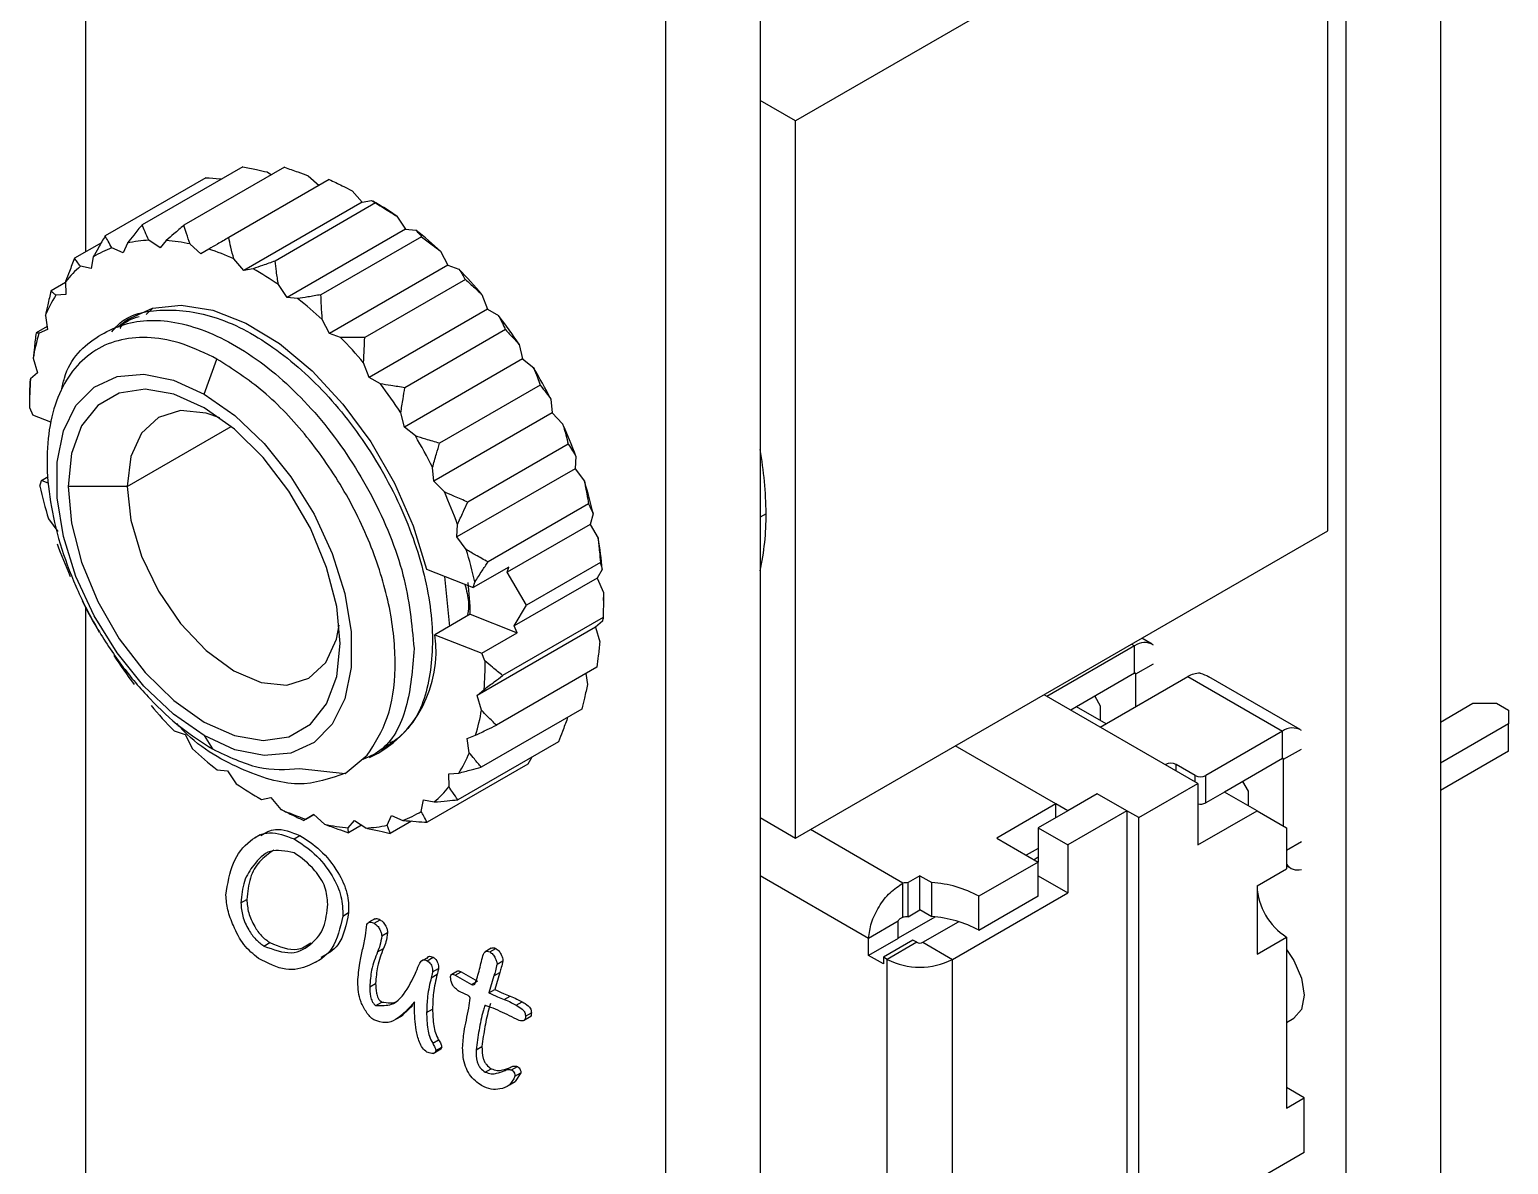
# Model space of a CAD drawing. Extents: x 94 to 117, y 117 to 227.
# Drawn here: x 99.5 to 117.18, y 199.95 to 213.51 of the extents above; entities that cross this region are included whole.
import ezdxf

# ---------------------------------------------------------------- set-up
doc = ezdxf.new("R2010")
doc.units = 0
doc.layers.get('0').update_dxf_attribs({"linetype": 'CONTINUOUS'})

msp = doc.modelspace()

# ---------------------------------------------------------------- linework, layer by layer
at = {"color": 7, "linetype": 'CONTINUOUS'}
for p, q in [((100.17, 210.859), (100.17, 223.69)), ((108.231, 223.079), (108.231, 118.153)), ((107.1, 219.772), (107.1, 120.154)), ((116.363, 217.035), (116.363, 133.748)), ((115.231, 216.382), (115.231, 133.095)), ((115.019, 216.096), (108.655, 212.423)), ((115.019, 207.523), (115.019, 216.096)), ((108.655, 212.423), (108.231, 212.668)), ((108.655, 203.849), (108.655, 212.423)), ((102.046, 211.875), (100.844, 211.181)), ((102.544, 211.868), (101.342, 211.174)), ((102.338, 211.812), (102.388, 211.778)), ((101.604, 211.742), (100.402, 211.048)), ((103.08, 211.721), (101.878, 211.028)), ((102.83, 211.767), (102.958, 211.651)), ((103.473, 211.449), (102.059, 210.632)), ((103.634, 211.441), (102.432, 210.747)), ((103.353, 211.588), (103.473, 211.449)), ((103.473, 211.449), (103.584, 211.471)), ((103.635, 211.442), (103.601, 211.462)), ((103.887, 211.284), (103.992, 211.127)), ((103.992, 211.127), (102.578, 210.31)), ((103.992, 211.127), (104.116, 211.115)), ((100.356, 210.966), (100.035, 210.781)), ((100.616, 210.847), (100.482, 210.905)), ((100.667, 210.961), (100.616, 210.847)), ((101.058, 210.906), (100.924, 210.995)), ((101.132, 210.992), (101.058, 210.906)), ((101.545, 210.833), (101.416, 210.95)), ((104.183, 211.038), (102.981, 210.344)), ((100.26, 210.796), (100.235, 210.658)), ((101.64, 210.889), (101.545, 210.833)), ((102.059, 210.632), (101.939, 210.772)), ((104.411, 210.864), (104.498, 210.696)), ((100.235, 210.658), (100.107, 210.684)), ((102.17, 210.655), (102.059, 210.632)), ((104.498, 210.696), (103.084, 209.879)), ((104.498, 210.696), (104.63, 210.651)), ((99.929, 210.49), (99.755, 210.389)), ((99.929, 210.503), (99.93, 210.348)), ((102.578, 210.31), (102.472, 210.467)), ((104.707, 210.526), (103.505, 209.832)), ((99.93, 210.348), (99.813, 210.339)), ((102.702, 210.299), (102.578, 210.31)), ((104.905, 210.346), (104.971, 210.173)), ((99.687, 210.095), (99.713, 209.927)), ((100.893, 210.108), (100.971, 210.182)), ((103.084, 209.879), (102.996, 210.048)), ((104.971, 210.173), (103.556, 209.356)), ((104.971, 210.173), (105.105, 210.096)), ((99.707, 209.964), (99.575, 209.888)), ((99.713, 209.927), (99.611, 209.885)), ((103.216, 209.834), (103.084, 209.879)), ((105.186, 209.927), (103.984, 209.233)), ((105.35, 209.75), (105.392, 209.578)), ((99.541, 209.586), (99.593, 209.412)), ((101.584, 209.157), (101.738, 209.576)), ((103.556, 209.356), (103.491, 209.53)), ((105.392, 209.578), (103.978, 208.761)), ((105.392, 209.578), (105.524, 209.472)), ((99.593, 209.412), (99.51, 209.338)), ((103.691, 209.279), (103.556, 209.356)), ((105.601, 209.263), (104.399, 208.569)), ((99.498, 209.093), (99.498, 209.054)), ((99.499, 208.996), (99.538, 208.906)), ((105.73, 209.097), (105.745, 208.934)), ((99.754, 208.821), (99.538, 208.906)), ((103.978, 208.761), (103.936, 208.933)), ((105.745, 208.934), (104.331, 208.117)), ((105.745, 208.934), (105.87, 208.803)), ((100.665, 208.054), (101.906, 208.77)), ((104.11, 208.656), (103.978, 208.761)), ((105.937, 208.56), (104.735, 207.866)), ((104.331, 208.117), (104.315, 208.281)), ((106.018, 208.265), (104.604, 207.449)), ((106.029, 208.414), (106.018, 208.265)), ((106.018, 208.265), (106.13, 208.115)), ((99.62, 208.055), (99.639, 208.122)), ((99.639, 208.122), (99.722, 208.17)), ((99.73, 208.087), (99.639, 208.122)), ((104.456, 207.987), (104.331, 208.117)), ((100.665, 208.054), (99.958, 208.054)), ((106.18, 207.844), (104.978, 207.15)), ((106.235, 207.727), (106.199, 207.598)), ((108.302, 207.727), (108.231, 207.687)), ((99.725, 207.667), (99.837, 207.516)), ((104.604, 207.449), (104.614, 207.598)), ((106.199, 207.598), (105.209, 207.027)), ((106.199, 207.598), (106.294, 207.434)), ((104.716, 207.298), (104.604, 207.449)), ((108.655, 203.849), (115.019, 207.523)), ((104.241, 207.063), (104.802, 206.843)), ((105.226, 207.088), (104.802, 206.843)), ((105.209, 207.027), (105.226, 207.088)), ((105.437, 206.633), (105.209, 207.027)), ((106.321, 207.143), (105.437, 206.633)), ((106.342, 207.061), (106.281, 206.958)), ((104.458, 206.978), (104.517, 206.38)), ((104.802, 206.843), (104.821, 206.91)), ((106.281, 206.958), (105.291, 206.386)), ((106.281, 206.958), (106.357, 206.786)), ((106.357, 206.689), (106.357, 206.727)), ((100.17, 150.861), (100.17, 206.599)), ((104.766, 206.524), (104.342, 206.279)), ((104.766, 206.524), (105.327, 206.304)), ((106.355, 206.485), (105.153, 205.791)), ((105.291, 206.386), (105.437, 206.633)), ((106.262, 206.369), (104.848, 205.553)), ((104.903, 206.059), (105.327, 206.304)), ((105.327, 206.304), (105.291, 206.386)), ((106.345, 206.443), (106.262, 206.369)), ((106.262, 206.369), (106.314, 206.196)), ((104.342, 206.279), (104.903, 206.059)), ((112.707, 206.147), (111.66, 205.543)), ((112.671, 206.167), (112.707, 206.147)), ((112.707, 205.82), (112.707, 206.147)), ((112.917, 206.168), (112.794, 206.238)), ((104.942, 205.969), (104.903, 206.059)), ((106.28, 205.894), (105.078, 205.2)), ((106.148, 205.817), (106.169, 205.687)), ((112.707, 205.82), (112.014, 205.42)), ((112.297, 205.175), (113.343, 205.779)), ((112.707, 205.82), (112.721, 205.812)), ((112.721, 205.812), (112.933, 205.934)), ((112.721, 205.42), (112.721, 205.812)), ((113.343, 205.779), (114.475, 205.126)), ((114.685, 205.147), (113.595, 205.776)), ((104.848, 205.553), (104.931, 205.627)), ((104.9, 205.379), (104.848, 205.553)), ((113.463, 204.502), (111.625, 205.563)), ((112.014, 205.42), (111.943, 205.379)), ((112.367, 205.216), (112.014, 205.42)), ((112.23, 205.545), (112.297, 205.429)), ((112.297, 205.429), (112.297, 205.257)), ((116.363, 205.236), (116.752, 205.461)), ((116.752, 205.461), (117.034, 205.461)), ((117.034, 205.461), (117.176, 205.379)), ((106.1, 205.392), (104.898, 204.698)), ((105.926, 205.292), (105.926, 205.278)), ((117.176, 205.379), (117.176, 205.216)), ((101.225, 205.131), (101.357, 205.086)), ((101.357, 205.086), (101.445, 204.917)), ((101.584, 205.074), (101.685, 204.915)), ((104.728, 205.038), (104.83, 205.08)), ((114.475, 205.126), (113.559, 204.597)), ((114.475, 204.8), (114.475, 205.126)), ((117.176, 205.216), (116.363, 204.746)), ((117.176, 204.889), (117.176, 205.216)), ((103.842, 205.002), (103.804, 204.987)), ((105.82, 205.001), (104.618, 204.307)), ((104.754, 204.87), (104.728, 205.038)), ((111.766, 204.257), (110.564, 204.951)), ((114.489, 204.791), (114.701, 204.914)), ((117.176, 204.889), (116.363, 204.42)), ((103.27, 204.622), (103.534, 204.84)), ((105.453, 204.733), (104.251, 204.039)), ((105.5, 204.815), (105.453, 204.733)), ((113.078, 204.728), (113.075, 204.726)), ((113.078, 204.724), (113.078, 204.728)), ((113.431, 204.597), (113.205, 204.728)), ((113.205, 204.651), (113.205, 204.728)), ((114.475, 204.8), (113.782, 204.4)), ((114.475, 204.8), (114.489, 204.791)), ((114.489, 203.991), (114.489, 204.791)), ((101.739, 204.667), (101.863, 204.655)), ((101.863, 204.655), (101.968, 204.498)), ((102.726, 204.681), (103.27, 204.622)), ((104.511, 204.618), (104.628, 204.626)), ((104.512, 204.462), (104.511, 204.618)), ((113.431, 204.52), (113.431, 204.597)), ((113.559, 204.271), (113.559, 204.597)), ((112.261, 204.379), (111.908, 204.175)), ((112.615, 204.175), (112.261, 204.379)), ((112.756, 204.094), (113.463, 204.502)), ((113.463, 204.502), (113.463, 203.767)), ((113.782, 204.4), (113.559, 204.271)), ((114.171, 204.175), (113.782, 204.4)), ((113.998, 204.524), (114.065, 204.409)), ((114.065, 204.409), (114.065, 204.236)), ((102.22, 204.339), (102.254, 204.32)), ((102.254, 204.32), (102.271, 204.31)), ((102.271, 204.31), (102.382, 204.333)), ((102.382, 204.333), (102.502, 204.193)), ((104.181, 204.169), (104.206, 204.307)), ((104.206, 204.307), (104.334, 204.281)), ((111.766, 204.257), (111.059, 203.849)), ((111.766, 204.094), (111.766, 204.257)), ((111.908, 204.175), (111.766, 204.257)), ((102.897, 204.13), (102.775, 204.06)), ((102.801, 204.076), (102.896, 204.132)), ((102.896, 204.132), (103.025, 204.015)), ((103.308, 203.973), (103.383, 204.059)), ((103.467, 204.003), (103.311, 203.914)), ((103.383, 204.059), (103.517, 203.97)), ((103.774, 204.004), (103.825, 204.119)), ((104.062, 204.052), (103.81, 203.906)), ((103.825, 204.119), (103.959, 204.06)), ((108.231, 204.094), (108.655, 203.849)), ((111.908, 204.175), (111.554, 203.971)), ((112.615, 204.175), (111.908, 203.767)), ((112.615, 204.175), (112.615, 199.031)), ((112.756, 204.094), (112.615, 204.175)), ((112.756, 198.949), (112.756, 204.094)), ((113.463, 203.767), (114.171, 204.175)), ((114.171, 204.175), (114.524, 203.971)), ((102.255, 203.889), (102.185, 203.849)), ((102.659, 203.84), (102.729, 203.881)), ((109.938, 203.312), (108.832, 203.951)), ((111.059, 203.849), (111.554, 203.563)), ((111.554, 203.971), (111.908, 203.767)), ((111.554, 203.971), (111.554, 203.563)), ((114.524, 203.971), (114.524, 203.481)), ((111.554, 203.726), (111.413, 203.644)), ((111.908, 203.767), (111.908, 203.195)), ((114.701, 203.803), (114.524, 203.701)), ((111.554, 203.563), (110.847, 203.155)), ((111.554, 203.62), (111.505, 203.591)), ((111.554, 203.155), (111.554, 203.563)), ((114.171, 203.277), (114.524, 203.481)), ((114.524, 203.518), (114.576, 203.489)), ((109.528, 202.651), (108.231, 203.4)), ((109.938, 202.904), (109.938, 203.312)), ((110.14, 203.4), (109.999, 203.318)), ((109.999, 202.91), (109.999, 203.318)), ((110.14, 203.4), (110.282, 203.318)), ((110.14, 202.991), (110.14, 203.4)), ((110.282, 202.91), (110.282, 203.318)), ((111.554, 203.4), (111.908, 203.195)), ((110.529, 202.399), (111.908, 203.195)), ((110.847, 202.746), (110.847, 203.155)), ((111.554, 203.155), (110.847, 202.746)), ((114.171, 203.277), (114.171, 202.46)), ((102.024, 203.075), (102.095, 203.115)), ((103.242, 202.918), (103.312, 202.959)), ((109.999, 202.91), (110.14, 202.991)), ((110.282, 202.91), (110.14, 202.991)), ((103.625, 202.884), (103.554, 202.843)), ((103.617, 202.832), (103.688, 202.873)), ((109.881, 202.855), (109.528, 202.651)), ((110.318, 202.906), (109.881, 202.654)), ((109.881, 202.651), (109.881, 202.855)), ((110.175, 202.604), (110.603, 202.85)), ((102.3, 202.559), (102.371, 202.6)), ((103.707, 202.68), (103.778, 202.721)), ((109.528, 202.447), (109.528, 202.651)), ((109.881, 202.651), (109.528, 202.447)), ((110.058, 202.63), (109.704, 202.426)), ((110.105, 202.604), (109.751, 202.399)), ((110.105, 202.604), (110.058, 202.63)), ((110.175, 202.604), (110.529, 202.399)), ((114.171, 202.46), (114.524, 202.664)), ((114.524, 202.664), (114.524, 200.623)), ((103.658, 202.49), (103.728, 202.531)), ((104.247, 202.415), (104.176, 202.374)), ((104.252, 202.383), (104.323, 202.424)), ((105.015, 202.532), (104.944, 202.491)), ((105, 202.489), (105.07, 202.53)), ((109.704, 202.345), (109.528, 202.447)), ((109.704, 202.426), (109.704, 202.345)), ((109.751, 202.399), (109.704, 202.426)), ((102.916, 202.367), (102.987, 202.408)), ((104.316, 202.249), (104.387, 202.29)), ((104.615, 202.26), (104.544, 202.22)), ((104.586, 202.211), (104.657, 202.252)), ((104.657, 202.252), (104.851, 202.14)), ((105.049, 202.202), (105.119, 202.243)), ((105.119, 202.243), (105.06, 202.04)), ((105.086, 202.342), (105.156, 202.383)), ((109.751, 142.302), (109.751, 202.399)), ((110.529, 142.302), (110.529, 202.399)), ((103.564, 202.071), (103.635, 202.112)), ((104.299, 202.18), (104.369, 202.221)), ((104.586, 202.211), (104.78, 202.099)), ((104.78, 202.099), (104.851, 202.14)), ((105.049, 202.202), (104.989, 201.999)), ((103.637, 201.849), (103.707, 201.89)), ((104.742, 201.966), (104.647, 202.01)), ((104.989, 201.999), (105.06, 202.04)), ((105.173, 201.92), (105.244, 201.96)), ((105.316, 201.852), (105.386, 201.892)), ((103.893, 201.691), (103.964, 201.732)), ((104.08, 201.848), (103.96, 201.737)), ((104.1, 201.822), (104.1, 201.858)), ((104.244, 201.765), (104.315, 201.806)), ((105.401, 201.667), (105.472, 201.708)), ((105.426, 201.719), (105.496, 201.76)), ((114.524, 201.645), (114.612, 201.696)), ((104.317, 201.396), (104.388, 201.437)), ((104.355, 201.309), (104.425, 201.35)), ((104.835, 201.318), (104.906, 201.359)), ((104.324, 201.276), (104.394, 201.317)), ((104.945, 201.052), (105.016, 201.093)), ((105.173, 201.068), (105.244, 201.109)), ((105.26, 201.078), (105.33, 201.119)), ((105.3, 201.002), (105.371, 201.043)), ((105.371, 201.043), (105.303, 200.941)), ((105.233, 200.899), (105.304, 200.94)), ((114.736, 200.746), (114.524, 200.868)), ((114.524, 200.623), (114.736, 200.746)), ((114.736, 200.092), (114.736, 200.746)), ((114.736, 200.092), (112.756, 198.949))]:
    msp.add_line(p, q, dxfattribs=at)
at = {"color": 7, "linetype": 'CONTINUOUS', "flags": 128}
for points in [[(100.551, 209.958), (100.667, 210.047), (100.966, 210.182), (101.311, 210.221), (101.688, 210.161), (102.084, 210.006), (102.485, 209.761), (102.876, 209.434), (103.244, 209.037), (103.576, 208.585), (103.859, 208.093), (104.083, 207.58), (104.241, 207.063)], [(101.584, 205.074), (101.217, 205.331), (100.865, 205.665), (100.545, 206.064), (100.27, 206.508), (100.053, 206.978), (99.903, 207.455), (99.826, 207.917), (99.826, 208.343), (99.903, 208.717), (100.053, 209.02), (100.27, 209.239), (100.545, 209.367), (100.865, 209.395), (101.217, 209.324), (101.584, 209.157)], [(103.21, 206.176), (103.17, 206.618), (103.049, 207.084), (102.856, 207.552), (102.598, 207.998), (102.29, 208.4), (101.946, 208.737), (101.584, 208.993), (101.222, 209.155), (100.878, 209.215), (100.57, 209.169), (100.313, 209.02), (100.119, 208.776), (99.999, 208.448), (99.958, 208.054)], [(101.584, 209.157), (101.952, 208.9), (102.303, 208.565), (102.623, 208.167), (102.898, 207.723), (103.115, 207.252), (103.265, 206.775), (103.342, 206.314), (103.342, 205.887), (103.265, 205.514), (103.115, 205.211), (102.898, 204.991), (102.623, 204.864), (102.303, 204.835), (101.952, 204.906), (101.584, 205.074)], [(101.772, 208.872), (101.608, 208.929), (101.301, 208.96), (101.038, 208.878), (100.835, 208.69), (100.708, 208.409), (100.665, 208.054)], [(99.958, 208.054), (99.999, 207.613), (100.119, 207.146), (100.313, 206.678), (100.57, 206.232), (100.878, 205.83), (101.222, 205.493), (101.584, 205.237), (101.946, 205.075), (102.29, 205.016), (102.598, 205.061), (102.856, 205.21), (103.049, 205.454), (103.17, 205.782), (103.21, 206.176)], [(100.665, 208.054), (100.708, 207.649), (100.835, 207.221), (101.038, 206.8), (101.301, 206.414), (101.608, 206.09), (101.938, 205.85), (102.267, 205.709), (102.574, 205.679), (102.838, 205.76), (103.04, 205.948), (103.167, 206.229), (103.199, 206.393)], [(106.357, 206.786), (106.357, 206.742), (106.357, 206.727)], [(114.524, 202.517), (114.612, 202.388), (114.704, 202.176), (114.736, 201.97), (114.704, 201.801), (114.612, 201.696), (114.612, 201.696)]]:
    msp.add_lwpolyline(points, dxfattribs=at)
at = {"color": 7, "linetype": 'CONTINUOUS'}
for centre, radius, start, end in [((101.686, 208.074), 3.892, 55.5607, 59.9404), ((101.076, 207.248), 4.919, 47.3206, 51.8238), ((100.941, 209.699), 1.291, 110.8296, 121.8198), ((100.993, 209.5), 1.497, 92.6396, 102.5981), ((100.98, 208.991), 2.008, 77.4625, 85.649), ((100.766, 208.218), 2.811, 65.3322, 71.8722), ((101.002, 209.629), 1.384, 130.3006, 140.7945), ((100.304, 207.308), 3.831, 55.534, 60.8534), ((100.413, 206.563), 5.873, 40.1016, 44.1026), ((101.326, 209.405), 1.779, 148.3146, 157.1894), ((99.662, 206.432), 4.919, 47.3206, 51.8238), ((99.928, 206.171), 6.497, 33.4271, 37.1674), ((101.983, 209.173), 2.477, 163.2863, 170.4029), ((98.999, 205.747), 5.873, 40.1016, 44.1026), ((102.927, 209.055), 3.429, 175.2589, 180.987), ((99.796, 206.083), 6.655, 26.931, 30.6119), ((98.514, 205.354), 6.497, 33.4271, 37.1674), ((100.109, 206.227), 6.311, 20.275, 24.0886), ((98.382, 205.267), 6.655, 26.931, 30.6119), ((103.803, 207.699), 4.499, 0.3617, 10.1786), ((100.838, 206.471), 5.542, 13.096, 17.2549), ((105.017, 209.311), 5.542, 193.096, 197.2549), ((98.695, 205.411), 6.311, 20.275, 24.0886), ((105.224, 207.699), 3.078, 347.683, 0.5287), ((105.746, 209.554), 6.311, 200.275, 204.0886), ((101.847, 206.672), 4.513, 4.9506, 9.7199), ((99.424, 205.655), 5.542, 13.096, 17.2549), ((101.578, 206.493), 3.188, 0.5505, 7.4488), ((106.059, 209.698), 6.655, 206.931, 210.6119), ((102.952, 206.076), 1.405, 295.7652, 8.3251), ((112.827, 205.987), 0.2, 58.0656, 126.8949), ((105.927, 209.611), 6.497, 213.4271, 217.1674), ((101.514, 205.91), 3.429, 355.2589, 0.987), ((112.712, 205.813), 0.00873, 350.786, 129.2033), ((113.481, 205.561), 0.258, 87.9073, 122.3147), ((105.442, 209.218), 5.873, 220.1016, 224.1026), ((102.458, 205.792), 2.477, 343.2863, 350.4029), ((114.595, 204.966), 0.2, 58.0656, 126.8949), ((104.779, 208.533), 4.919, 227.3206, 231.8238), ((103.115, 205.56), 1.779, 328.3146, 337.1894), ((113.141, 204.605), 0.138, 62.6097, 117.3903), ((114.48, 204.793), 0.00873, 350.786, 129.2033), ((113.495, 204.72), 0.138, 242.6097, 297.3903), ((104.137, 207.657), 3.831, 235.534, 240.8534), ((103.439, 205.337), 1.384, 310.3006, 320.7945), ((103.675, 206.748), 2.811, 245.3322, 251.8722), ((113.495, 204.394), 0.139, 257.032, 297.2993), ((103.461, 205.975), 2.008, 257.4625, 265.649), ((103.448, 205.465), 1.497, 272.6396, 282.5981), ((103.5, 205.266), 1.291, 290.8296, 301.8198), ((114.656, 203.625), 0.157, 213.2359, 286.7787), ((110.137, 201.642), 1.681, 94.711, 96.7738), ((110.193, 201.949), 1.372, 61.5056, 86.2935), ((114.938, 203.312), 0.768, 182.6055, 237.3945), ((110.137, 201.234), 1.681, 94.711, 96.7738), ((110.193, 201.541), 1.372, 61.5056, 86.2935), ((110.14, 202.672), 0.0769, 242.6097, 297.3903), ((110.14, 203.15), 0.845, 242.6097, 297.3903)]:
    msp.add_arc(centre, radius, start, end, dxfattribs=at)
for points, knots in [([(102.046, 211.875), (102.101, 211.864), (102.199, 211.843), (102.296, 211.821), (102.338, 211.812)], [0, 0, 0, 0, 0.565505, 1, 1, 1, 1]), ([(102.544, 211.868), (102.598, 211.849), (102.694, 211.816), (102.789, 211.782), (102.83, 211.767)], [0, 0, 0, 0, 0.5655049, 1, 1, 1, 1]), ([(101.604, 211.742), (101.659, 211.739), (101.723, 211.735), (101.786, 211.73), (101.794, 211.73)], [0, 0, 0, 0, 0.8733934, 1, 1, 1, 1]), ([(103.08, 211.721), (103.132, 211.697), (103.223, 211.653), (103.314, 211.608), (103.353, 211.588)], [0, 0, 0, 0, 0.565505, 1, 1, 1, 1]), ([(103.584, 211.471), (103.594, 211.466), (103.612, 211.456), (103.627, 211.446), (103.634, 211.441)], [0, 0, 0, 0, 0.554474, 1, 1, 1, 1]), ([(103.634, 211.441), (103.682, 211.412), (103.766, 211.36), (103.85, 211.307), (103.887, 211.284)], [0, 0, 0, 0, 0.565505, 1, 1, 1, 1]), ([(100.844, 211.181), (100.81, 211.14), (100.75, 211.066), (100.692, 210.993), (100.667, 210.961)], [0, 0, 0, 0, 0.565505, 1, 1, 1, 1]), ([(100.924, 210.995), (100.908, 211.03), (100.88, 211.091), (100.855, 211.153), (100.844, 211.181)], [0, 0, 0, 0, 0.554474, 1, 1, 1, 1]), ([(101.342, 211.174), (101.302, 211.14), (101.232, 211.079), (101.163, 211.019), (101.132, 210.992)], [0, 0, 0, 0, 0.565505, 1, 1, 1, 1]), ([(101.416, 210.95), (101.402, 210.992), (101.376, 211.066), (101.352, 211.141), (101.342, 211.174)], [0, 0, 0, 0, 0.554474, 1, 1, 1, 1]), ([(104.116, 211.115), (104.129, 211.101), (104.153, 211.075), (104.174, 211.049), (104.183, 211.038)], [0, 0, 0, 0, 0.554474, 1, 1, 1, 1]), ([(100.402, 211.048), (100.375, 211.001), (100.327, 210.917), (100.281, 210.832), (100.26, 210.796)], [0, 0, 0, 0, 0.565505, 1, 1, 1, 1]), ([(100.482, 210.905), (100.467, 210.932), (100.439, 210.979), (100.413, 211.027), (100.402, 211.048)], [0, 0, 0, 0, 0.554474, 1, 1, 1, 1]), ([(101.878, 211.028), (101.833, 211.001), (101.753, 210.955), (101.674, 210.909), (101.64, 210.889)], [0, 0, 0, 0, 0.565505, 1, 1, 1, 1]), ([(101.939, 210.772), (101.927, 210.819), (101.906, 210.904), (101.887, 210.99), (101.878, 211.028)], [0, 0, 0, 0, 0.554474, 1, 1, 1, 1]), ([(104.183, 211.038), (104.226, 211.005), (104.303, 210.949), (104.378, 210.89), (104.411, 210.864)], [0, 0, 0, 0, 0.565505, 1, 1, 1, 1]), ([(100.035, 210.781), (100.014, 210.729), (99.979, 210.636), (99.944, 210.543), (99.929, 210.503)], [0, 0, 0, 0, 0.565505, 1, 1, 1, 1]), ([(100.107, 210.684), (100.093, 210.702), (100.068, 210.734), (100.045, 210.766), (100.035, 210.781)], [0, 0, 0, 0, 0.554474, 1, 1, 1, 1]), ([(102.432, 210.747), (102.382, 210.729), (102.295, 210.698), (102.208, 210.668), (102.17, 210.655)], [0, 0, 0, 0, 0.565505, 1, 1, 1, 1]), ([(102.472, 210.467), (102.464, 210.519), (102.45, 210.612), (102.437, 210.706), (102.432, 210.747)], [0, 0, 0, 0, 0.554474, 1, 1, 1, 1]), ([(104.63, 210.651), (104.645, 210.628), (104.672, 210.587), (104.696, 210.545), (104.707, 210.526)], [0, 0, 0, 0, 0.554474, 1, 1, 1, 1]), ([(99.755, 210.389), (99.742, 210.334), (99.718, 210.236), (99.696, 210.137), (99.687, 210.095)], [0, 0, 0, 0, 0.565505, 1, 1, 1, 1]), ([(99.813, 210.339), (99.801, 210.348), (99.781, 210.364), (99.763, 210.382), (99.755, 210.389)], [0, 0, 0, 0, 0.554474, 1, 1, 1, 1]), ([(104.707, 210.526), (104.745, 210.493), (104.811, 210.434), (104.876, 210.373), (104.905, 210.346)], [0, 0, 0, 0, 0.565505, 1, 1, 1, 1]), ([(102.981, 210.344), (102.928, 210.335), (102.835, 210.319), (102.742, 210.305), (102.702, 210.299)], [0, 0, 0, 0, 0.565505, 1, 1, 1, 1]), ([(102.996, 210.048), (102.993, 210.103), (102.987, 210.201), (102.983, 210.3), (102.981, 210.344)], [0, 0, 0, 0, 0.554474, 1, 1, 1, 1]), ([(99.881, 209.203), (99.891, 209.252), (99.953, 209.557), (100.3, 209.884), (100.877, 210.092), (101.595, 209.96), (102.347, 209.52), (103.049, 208.819), (103.618, 207.948), (104.011, 206.992), (104.067, 206.404), (104.094, 206.115)], [0, 0, 0, 0, 0.024061, 0.148393, 0.268332, 0.389554, 0.513919, 0.634155, 0.755054, 0.879436, 1, 1, 1, 1]), ([(100.482, 209.9), (100.505, 209.928), (100.651, 210.11), (101.087, 210.193), (101.739, 210.112), (102.453, 209.726), (103.125, 209.108), (103.698, 208.319), (104.115, 207.437), (104.328, 206.557), (104.315, 205.779), (104.113, 205.181), (103.831, 204.988), (103.703, 204.9)], [0, 0, 0, 0, 0.018047, 0.116344, 0.215297, 0.317221, 0.416777, 0.514562, 0.616261, 0.716842, 0.814063, 0.915237, 1, 1, 1, 1]), ([(100.58, 209.939), (100.582, 209.943), (100.63, 210.031), (100.721, 210.058), (100.808, 210.085)], [0, 0, 0, 0, 0.049361, 1, 1, 1, 1]), ([(105.105, 210.096), (105.121, 210.065), (105.149, 210.009), (105.175, 209.952), (105.186, 209.927)], [0, 0, 0, 0, 0.554474, 1, 1, 1, 1]), ([(99.575, 209.888), (99.568, 209.831), (99.556, 209.73), (99.546, 209.63), (99.541, 209.586)], [0, 0, 0, 0, 0.565505, 1, 1, 1, 1]), ([(99.611, 209.885), (99.604, 209.885), (99.591, 209.886), (99.58, 209.887), (99.575, 209.888)], [0, 0, 0, 0, 0.554474, 1, 1, 1, 1]), ([(101.738, 209.576), (101.603, 209.641), (101.333, 209.772), (100.945, 209.845), (100.59, 209.822), (100.281, 209.698), (100.029, 209.478), (99.843, 209.172), (99.73, 208.793), (99.694, 208.354), (99.736, 207.873), (99.852, 207.369), (100.04, 206.86), (100.289, 206.368), (100.591, 205.909), (100.934, 205.503), (101.303, 205.158), (101.558, 204.996), (101.685, 204.915)], [0, 0, 0, 0, 0.063934, 0.127678, 0.19123, 0.25459, 0.31776, 0.380738, 0.443525, 0.50612, 0.568525, 0.630738, 0.69276, 0.75459, 0.81623, 0.877678, 0.938934, 1, 1, 1, 1]), ([(105.186, 209.927), (105.217, 209.894), (105.273, 209.836), (105.327, 209.776), (105.35, 209.75)], [0, 0, 0, 0, 0.565505, 1, 1, 1, 1]), ([(103.505, 209.832), (103.45, 209.832), (103.354, 209.832), (103.257, 209.834), (103.216, 209.834)], [0, 0, 0, 0, 0.565505, 1, 1, 1, 1]), ([(103.491, 209.53), (103.493, 209.586), (103.497, 209.687), (103.503, 209.788), (103.505, 209.832)], [0, 0, 0, 0, 0.554474, 1, 1, 1, 1]), ([(103.534, 204.84), (103.624, 204.981), (103.804, 205.26), (103.891, 205.865), (103.833, 206.551), (103.622, 207.283), (103.279, 208.004), (102.827, 208.658), (102.301, 209.215), (101.925, 209.456), (101.738, 209.576)], [0, 0, 0, 0, 0.126771, 0.253037, 0.378796, 0.504049, 0.628796, 0.753037, 0.876771, 1, 1, 1, 1]), ([(99.51, 209.338), (99.507, 209.33), (99.503, 209.316), (99.501, 209.303), (99.5, 209.297)], [0, 0, 0, 0, 0.554474, 1, 1, 1, 1]), ([(105.524, 209.472), (105.539, 209.433), (105.566, 209.364), (105.591, 209.294), (105.601, 209.263)], [0, 0, 0, 0, 0.554474, 1, 1, 1, 1]), ([(99.5, 209.297), (99.499, 209.24), (99.498, 209.172), (99.498, 209.104), (99.498, 209.093)], [0, 0, 0, 0, 0.833767, 1, 1, 1, 1]), ([(103.984, 209.233), (103.929, 209.242), (103.831, 209.256), (103.733, 209.272), (103.691, 209.279)], [0, 0, 0, 0, 0.565505, 1, 1, 1, 1]), ([(103.936, 208.933), (103.944, 208.989), (103.96, 209.089), (103.977, 209.189), (103.984, 209.233)], [0, 0, 0, 0, 0.554474, 1, 1, 1, 1]), ([(105.601, 209.263), (105.626, 209.233), (105.669, 209.178), (105.711, 209.122), (105.73, 209.097)], [0, 0, 0, 0, 0.565505, 1, 1, 1, 1]), ([(105.87, 208.803), (105.883, 208.758), (105.907, 208.677), (105.928, 208.596), (105.937, 208.56)], [0, 0, 0, 0, 0.554474, 1, 1, 1, 1]), ([(104.399, 208.569), (104.345, 208.585), (104.248, 208.613), (104.151, 208.643), (104.11, 208.656)], [0, 0, 0, 0, 0.565505, 1, 1, 1, 1]), ([(104.315, 208.281), (104.33, 208.334), (104.358, 208.43), (104.387, 208.527), (104.399, 208.569)], [0, 0, 0, 0, 0.554474, 1, 1, 1, 1]), ([(105.937, 208.56), (105.955, 208.533), (105.986, 208.485), (106.016, 208.436), (106.029, 208.414)], [0, 0, 0, 0, 0.565505, 1, 1, 1, 1]), ([(106.13, 208.115), (106.14, 208.065), (106.158, 207.974), (106.173, 207.884), (106.18, 207.844)], [0, 0, 0, 0, 0.554474, 1, 1, 1, 1]), ([(104.735, 207.866), (104.682, 207.888), (104.589, 207.928), (104.496, 207.969), (104.456, 207.987)], [0, 0, 0, 0, 0.565505, 1, 1, 1, 1]), ([(104.614, 207.598), (104.636, 207.647), (104.676, 207.737), (104.717, 207.826), (104.735, 207.866)], [0, 0, 0, 0, 0.554474, 1, 1, 1, 1]), ([(106.18, 207.844), (106.191, 207.822), (106.21, 207.784), (106.228, 207.744), (106.235, 207.727)], [0, 0, 0, 0, 0.565505, 1, 1, 1, 1]), ([(106.294, 207.434), (106.3, 207.38), (106.31, 207.283), (106.318, 207.186), (106.321, 207.143)], [0, 0, 0, 0, 0.554474, 1, 1, 1, 1]), ([(104.978, 207.15), (104.928, 207.178), (104.841, 207.226), (104.754, 207.276), (104.716, 207.298)], [0, 0, 0, 0, 0.565505, 1, 1, 1, 1]), ([(104.821, 206.91), (104.85, 206.955), (104.901, 207.035), (104.954, 207.115), (104.978, 207.15)], [0, 0, 0, 0, 0.554474, 1, 1, 1, 1]), ([(106.321, 207.143), (106.326, 207.128), (106.334, 207.102), (106.34, 207.073), (106.342, 207.061)], [0, 0, 0, 0, 0.565505, 1, 1, 1, 1]), ([(104.702, 206.882), (104.721, 206.81), (104.755, 206.678), (104.741, 206.57), (104.734, 206.521)], [0, 0, 0, 0, 0.544982, 1, 1, 1, 1]), ([(106.357, 206.786), (106.357, 206.73), (106.357, 206.63), (106.356, 206.529), (106.355, 206.485)], [0, 0, 0, 0, 0.554474, 1, 1, 1, 1]), ([(106.355, 206.485), (106.354, 206.477), (106.352, 206.464), (106.347, 206.45), (106.345, 206.443)], [0, 0, 0, 0, 0.565505, 1, 1, 1, 1]), ([(106.314, 206.196), (106.308, 206.14), (106.298, 206.039), (106.286, 205.938), (106.28, 205.894)], [0, 0, 0, 0, 0.554474, 1, 1, 1, 1]), ([(104.094, 206.115), (104.075, 205.871), (104.036, 205.375), (103.788, 204.919), (103.538, 204.813), (103.46, 204.779)], [0, 0, 0, 0, 0.399675, 0.812632, 1, 1, 1, 1]), ([(105.153, 205.791), (105.113, 205.824), (105.042, 205.882), (104.973, 205.943), (104.942, 205.969)], [0, 0, 0, 0, 0.565505, 1, 1, 1, 1]), ([(104.931, 205.627), (104.972, 205.657), (105.045, 205.711), (105.12, 205.766), (105.153, 205.791)], [0, 0, 0, 0, 0.554474, 1, 1, 1, 1]), ([(113.491, 205.819), (113.527, 205.809), (113.564, 205.799), (113.594, 205.776), (113.594, 205.776)], [0, 0, 0, 0, 0.990501, 1, 1, 1, 1]), ([(106.169, 205.687), (106.156, 205.632), (106.134, 205.534), (106.11, 205.436), (106.1, 205.392)], [0, 0, 0, 0, 0.554474, 1, 1, 1, 1]), ([(105.078, 205.2), (105.044, 205.233), (104.984, 205.292), (104.925, 205.353), (104.9, 205.379)], [0, 0, 0, 0, 0.565505, 1, 1, 1, 1]), ([(105.926, 205.278), (105.907, 205.227), (105.872, 205.134), (105.836, 205.042), (105.82, 205.001)], [0, 0, 0, 0, 0.554474, 1, 1, 1, 1]), ([(103.275, 204.627), (103.093, 204.561), (102.725, 204.427), (102.022, 204.651), (101.502, 204.943), (101.269, 205.206), (101.257, 205.22)], [0, 0, 0, 0, 0.320248, 0.648171, 0.981763, 1, 1, 1, 1]), ([(104.83, 205.08), (104.876, 205.102), (104.958, 205.142), (105.041, 205.182), (105.078, 205.2)], [0, 0, 0, 0, 0.554474, 1, 1, 1, 1]), ([(101.685, 204.915), (101.871, 204.826), (102.241, 204.647), (102.565, 204.67), (102.726, 204.681)], [0, 0, 0, 0, 0.501149, 1, 1, 1, 1]), ([(104.898, 204.698), (104.87, 204.73), (104.822, 204.787), (104.775, 204.845), (104.754, 204.87)], [0, 0, 0, 0, 0.565505, 1, 1, 1, 1]), ([(104.628, 204.626), (104.678, 204.639), (104.767, 204.663), (104.858, 204.687), (104.898, 204.698)], [0, 0, 0, 0, 0.554474, 1, 1, 1, 1]), ([(104.618, 204.307), (104.598, 204.335), (104.561, 204.386), (104.527, 204.439), (104.512, 204.462)], [0, 0, 0, 0, 0.565505, 1, 1, 1, 1]), ([(102.502, 204.193), (102.552, 204.168), (102.643, 204.123), (102.734, 204.079), (102.775, 204.06)], [0, 0, 0, 0, 0.554474, 1, 1, 1, 1]), ([(104.334, 204.281), (104.387, 204.286), (104.481, 204.294), (104.576, 204.303), (104.618, 204.307)], [0, 0, 0, 0, 0.554474, 1, 1, 1, 1]), ([(102.775, 204.06), (102.779, 204.063), (102.787, 204.067), (102.796, 204.074), (102.801, 204.076)], [0, 0, 0, 0, 0.565505, 1, 1, 1, 1]), ([(103.025, 204.015), (103.078, 203.996), (103.173, 203.961), (103.269, 203.928), (103.311, 203.914)], [0, 0, 0, 0, 0.554474, 1, 1, 1, 1]), ([(103.81, 203.906), (103.802, 203.924), (103.79, 203.956), (103.779, 203.99), (103.774, 204.004)], [0, 0, 0, 0, 0.565505, 1, 1, 1, 1]), ([(103.959, 204.06), (104.013, 204.056), (104.11, 204.048), (104.207, 204.042), (104.251, 204.039)], [0, 0, 0, 0, 0.554474, 1, 1, 1, 1]), ([(104.251, 204.039), (104.237, 204.063), (104.213, 204.106), (104.19, 204.15), (104.181, 204.169)], [0, 0, 0, 0, 0.565505, 1, 1, 1, 1]), ([(101.845, 203.168), (101.867, 203.304), (101.911, 203.576), (102.108, 203.817), (102.354, 203.951), (102.557, 203.877), (102.659, 203.84)], [0, 0, 0, 0, 0.279947, 0.560668, 0.781172, 1, 1, 1, 1]), ([(102.261, 203.879), (102.317, 203.913), (102.444, 203.991), (102.627, 203.921), (102.729, 203.881)], [0, 0, 0, 0, 0.43698, 1, 1, 1, 1]), ([(102.659, 203.84), (102.741, 203.787), (102.906, 203.681), (103.11, 203.427), (103.24, 203.147), (103.241, 202.995), (103.242, 202.918)], [0, 0, 0, 0, 0.280768, 0.560682, 0.779236, 1, 1, 1, 1]), ([(102.729, 203.881), (102.812, 203.828), (102.977, 203.722), (103.18, 203.468), (103.311, 203.187), (103.312, 203.035), (103.312, 202.959)], [0, 0, 0, 0, 0.280768, 0.560682, 0.779236, 1, 1, 1, 1]), ([(103.311, 203.914), (103.31, 203.924), (103.308, 203.943), (103.308, 203.964), (103.308, 203.973)], [0, 0, 0, 0, 0.565505, 1, 1, 1, 1]), ([(103.517, 203.97), (103.571, 203.958), (103.668, 203.936), (103.766, 203.916), (103.81, 203.906)], [0, 0, 0, 0, 0.554474, 1, 1, 1, 1]), ([(102.66, 203.674), (102.559, 203.694), (102.355, 203.735), (102.185, 203.543), (102.051, 203.347), (102.033, 203.165), (102.024, 203.075)], [0, 0, 0, 0, 0.276174, 0.557753, 0.779134, 1, 1, 1, 1]), ([(102.416, 203.705), (102.357, 203.663), (102.243, 203.582), (102.123, 203.385), (102.105, 203.205), (102.095, 203.115)], [0, 0, 0, 0, 0.3488516, 0.6748049, 1, 1, 1, 1]), ([(103.063, 203.059), (103.058, 203.127), (103.049, 203.262), (102.886, 203.512), (102.746, 203.613), (102.66, 203.674)], [0, 0, 0, 0, 0.280298, 0.55985, 1, 1, 1, 1]), ([(102.234, 202.411), (102.173, 202.461), (102.05, 202.561), (101.938, 202.786), (101.86, 202.992), (101.85, 203.109), (101.845, 203.168)], [0, 0, 0, 0, 0.277756, 0.55836, 0.779346, 1, 1, 1, 1]), ([(102.024, 203.075), (102.028, 203.022), (102.036, 202.918), (102.108, 202.761), (102.199, 202.631), (102.266, 202.583), (102.3, 202.559)], [0, 0, 0, 0, 0.280197, 0.560002, 0.780176, 1, 1, 1, 1]), ([(102.095, 203.115), (102.099, 203.063), (102.107, 202.959), (102.179, 202.802), (102.269, 202.672), (102.337, 202.624), (102.371, 202.6)], [0, 0, 0, 0, 0.280197, 0.560002, 0.780176, 1, 1, 1, 1]), ([(102.3, 202.559), (102.413, 202.517), (102.641, 202.433), (102.869, 202.574), (103.032, 202.765), (103.053, 202.961), (103.063, 203.059)], [0, 0, 0, 0, 0.27846, 0.558999, 0.779743, 1, 1, 1, 1]), ([(103.312, 202.959), (103.283, 202.814), (103.232, 202.561), (103.055, 202.463), (102.978, 202.421)], [0, 0, 0, 0, 0.571704, 1, 1, 1, 1]), ([(103.242, 202.918), (103.21, 202.777), (103.147, 202.493), (102.867, 202.325), (102.571, 202.24), (102.346, 202.354), (102.234, 202.411)], [0, 0, 0, 0, 0.278793, 0.559483, 0.779781, 1, 1, 1, 1]), ([(103.479, 202.519), (103.492, 202.572), (103.515, 202.667), (103.524, 202.772), (103.528, 202.818)], [0, 0, 0, 0, 0.560223, 1, 1, 1, 1]), ([(103.528, 202.818), (103.533, 202.825), (103.544, 202.84), (103.574, 202.851), (103.601, 202.839), (103.617, 202.832)], [0, 0, 0, 0, 0.281097, 0.5614693, 1, 1, 1, 1]), ([(103.617, 202.832), (103.63, 202.823), (103.656, 202.805), (103.685, 202.761), (103.703, 202.718), (103.706, 202.693), (103.707, 202.68)], [0, 0, 0, 0, 0.2799332, 0.5596317, 0.7801081, 1, 1, 1, 1]), ([(103.626, 202.882), (103.63, 202.884), (103.647, 202.892), (103.671, 202.881), (103.688, 202.873)], [0, 0, 0, 0, 0.278615, 1, 1, 1, 1]), ([(103.688, 202.873), (103.701, 202.864), (103.727, 202.846), (103.755, 202.802), (103.774, 202.759), (103.777, 202.734), (103.778, 202.721)], [0, 0, 0, 0, 0.2799332, 0.5596317, 0.7801081, 1, 1, 1, 1]), ([(109.881, 202.855), (109.884, 202.86), (109.889, 202.871), (109.905, 202.886), (109.921, 202.898), (109.933, 202.902), (109.938, 202.904)], [0, 0, 0, 0, 0.279672, 0.55934, 0.779668, 1, 1, 1, 1]), ([(102.371, 202.6), (102.486, 202.553), (102.678, 202.477), (102.808, 202.563), (102.859, 202.598)], [0, 0, 0, 0, 0.603429, 1, 1, 1, 1]), ([(103.707, 202.68), (103.702, 202.641), (103.693, 202.571), (103.668, 202.515), (103.658, 202.49)], [0, 0, 0, 0, 0.559223, 1, 1, 1, 1]), ([(103.778, 202.721), (103.773, 202.682), (103.764, 202.612), (103.739, 202.556), (103.728, 202.531)], [0, 0, 0, 0, 0.559223, 1, 1, 1, 1]), ([(103.421, 202.131), (103.427, 202.207), (103.438, 202.343), (103.467, 202.465), (103.479, 202.519)], [0, 0, 0, 0, 0.559694, 1, 1, 1, 1]), ([(103.658, 202.49), (103.63, 202.42), (103.581, 202.296), (103.569, 202.14), (103.564, 202.071)], [0, 0, 0, 0, 0.560244, 1, 1, 1, 1]), ([(103.728, 202.531), (103.701, 202.461), (103.651, 202.336), (103.64, 202.181), (103.635, 202.112)], [0, 0, 0, 0, 0.560244, 1, 1, 1, 1]), ([(104.249, 202.412), (104.255, 202.42), (104.265, 202.436), (104.293, 202.438), (104.313, 202.429), (104.323, 202.424)], [0, 0, 0, 0, 0.3567493, 0.6786594, 1, 1, 1, 1]), ([(104.323, 202.424), (104.33, 202.419), (104.345, 202.409), (104.366, 202.384), (104.384, 202.341), (104.386, 202.311), (104.387, 202.29)], [0, 0, 0, 0, 0.187155, 0.373871, 0.560777, 1, 1, 1, 1]), ([(104.78, 202.099), (104.788, 202.096), (104.804, 202.09), (104.825, 202.108), (104.842, 202.16), (104.874, 202.265), (104.896, 202.36), (104.911, 202.423)], [0, 0, 0, 0, 0.061761, 0.12393, 0.248936, 0.49928, 1, 1, 1, 1]), ([(104.911, 202.423), (104.918, 202.45), (104.928, 202.488), (104.967, 202.503), (104.989, 202.493), (105, 202.489)], [0, 0, 0, 0, 0.559377, 0.7796924, 1, 1, 1, 1]), ([(105, 202.489), (105.012, 202.48), (105.038, 202.463), (105.064, 202.419), (105.081, 202.378), (105.084, 202.354), (105.086, 202.342)], [0, 0, 0, 0, 0.2799911, 0.5590317, 0.7800312, 1, 1, 1, 1]), ([(105.015, 202.532), (105.022, 202.536), (105.038, 202.544), (105.06, 202.534), (105.07, 202.53)], [0, 0, 0, 0, 0.491579, 1, 1, 1, 1]), ([(105.07, 202.53), (105.083, 202.521), (105.108, 202.504), (105.134, 202.46), (105.152, 202.419), (105.155, 202.395), (105.156, 202.383)], [0, 0, 0, 0, 0.2799911, 0.5590317, 0.7800312, 1, 1, 1, 1]), ([(103.637, 201.849), (103.703, 201.847), (103.838, 201.842), (104, 201.997), (104.074, 202.156), (104.119, 202.253)], [0, 0, 0, 0, 0.276195, 0.557648, 1, 1, 1, 1]), ([(104.119, 202.253), (104.133, 202.288), (104.153, 202.34), (104.187, 202.393), (104.222, 202.398), (104.242, 202.388), (104.252, 202.383)], [0, 0, 0, 0, 0.501005, 0.750148, 0.875185, 1, 1, 1, 1]), ([(104.252, 202.383), (104.259, 202.378), (104.274, 202.368), (104.295, 202.344), (104.313, 202.3), (104.315, 202.27), (104.316, 202.249)], [0, 0, 0, 0, 0.187155, 0.373871, 0.560777, 1, 1, 1, 1]), ([(104.316, 202.249), (104.313, 202.236), (104.308, 202.212), (104.302, 202.19), (104.299, 202.18)], [0, 0, 0, 0, 0.559689, 1, 1, 1, 1]), ([(104.387, 202.29), (104.384, 202.276), (104.379, 202.253), (104.372, 202.231), (104.369, 202.221)], [0, 0, 0, 0, 0.559689, 1, 1, 1, 1]), ([(104.616, 202.259), (104.617, 202.26), (104.622, 202.265), (104.638, 202.261), (104.651, 202.255), (104.657, 202.252)], [0, 0, 0, 0, 0.143465, 0.571213, 1, 1, 1, 1]), ([(105.086, 202.342), (105.079, 202.315), (105.069, 202.267), (105.055, 202.222), (105.049, 202.202)], [0, 0, 0, 0, 0.5597845, 1, 1, 1, 1]), ([(105.156, 202.383), (105.15, 202.356), (105.139, 202.308), (105.125, 202.263), (105.119, 202.243)], [0, 0, 0, 0, 0.5597845, 1, 1, 1, 1]), ([(103.614, 201.676), (103.598, 201.688), (103.565, 201.712), (103.511, 201.786), (103.431, 201.931), (103.425, 202.051), (103.421, 202.131)], [0, 0, 0, 0, 0.125149, 0.25082, 0.50131, 1, 1, 1, 1]), ([(103.564, 202.071), (103.565, 202.034), (103.566, 201.978), (103.587, 201.905), (103.613, 201.866), (103.629, 201.855), (103.637, 201.849)], [0, 0, 0, 0, 0.500612, 0.749891, 0.874976, 1, 1, 1, 1]), ([(103.635, 202.112), (103.636, 202.075), (103.637, 202.019), (103.658, 201.946), (103.683, 201.907), (103.699, 201.896), (103.707, 201.89)], [0, 0, 0, 0, 0.500612, 0.749891, 0.874976, 1, 1, 1, 1]), ([(104.299, 202.18), (104.282, 202.108), (104.252, 201.978), (104.246, 201.83), (104.244, 201.765)], [0, 0, 0, 0, 0.560006, 1, 1, 1, 1]), ([(104.369, 202.221), (104.352, 202.149), (104.322, 202.019), (104.317, 201.871), (104.315, 201.806)], [0, 0, 0, 0, 0.560006, 1, 1, 1, 1]), ([(104.531, 202.183), (104.531, 202.192), (104.532, 202.21), (104.547, 202.224), (104.567, 202.221), (104.58, 202.214), (104.586, 202.211)], [0, 0, 0, 0, 0.280299, 0.558662, 0.779064, 1, 1, 1, 1]), ([(104.647, 202.01), (104.631, 202.02), (104.6, 202.039), (104.558, 202.084), (104.533, 202.138), (104.532, 202.168), (104.531, 202.183)], [0, 0, 0, 0, 0.281028, 0.560371, 0.779519, 1, 1, 1, 1]), ([(104.101, 201.893), (104.031, 201.812), (103.935, 201.7), (103.76, 201.627), (103.663, 201.66), (103.614, 201.676)], [0, 0, 0, 0, 0.560812, 0.78136, 1, 1, 1, 1]), ([(103.707, 201.89), (103.778, 201.88), (103.853, 201.868), (103.901, 201.909), (103.904, 201.911)], [0, 0, 0, 0, 0.9500296, 1, 1, 1, 1]), ([(104.1, 201.858), (104.1, 201.864), (104.1, 201.876), (104.1, 201.888), (104.101, 201.893)], [0, 0, 0, 0, 0.55998, 1, 1, 1, 1]), ([(104.719, 201.673), (104.729, 201.721), (104.747, 201.806), (104.758, 201.896), (104.763, 201.936)], [0, 0, 0, 0, 0.560224, 1, 1, 1, 1]), ([(104.763, 201.936), (104.763, 201.939), (104.763, 201.944), (104.759, 201.95), (104.753, 201.959), (104.747, 201.962), (104.742, 201.966)], [0, 0, 0, 0, 0.249238, 0.375337, 0.501637, 1, 1, 1, 1]), ([(104.989, 201.999), (105.024, 201.983), (105.085, 201.955), (105.146, 201.931), (105.173, 201.92)], [0, 0, 0, 0, 0.559993, 1, 1, 1, 1]), ([(105.06, 202.04), (105.094, 202.024), (105.156, 201.996), (105.217, 201.971), (105.244, 201.96)], [0, 0, 0, 0, 0.559993, 1, 1, 1, 1]), ([(105.173, 201.92), (105.2, 201.909), (105.247, 201.889), (105.295, 201.863), (105.316, 201.852)], [0, 0, 0, 0, 0.560024, 1, 1, 1, 1]), ([(105.244, 201.96), (105.27, 201.949), (105.318, 201.93), (105.365, 201.904), (105.386, 201.892)], [0, 0, 0, 0, 0.560024, 1, 1, 1, 1]), ([(105.386, 201.892), (105.411, 201.878), (105.441, 201.861), (105.476, 201.828), (105.494, 201.797), (105.496, 201.775), (105.496, 201.76)], [0, 0, 0, 0, 0.5013671, 0.6269283, 0.7515967, 1, 1, 1, 1]), ([(104.247, 201.29), (104.229, 201.306), (104.191, 201.337), (104.146, 201.436), (104.104, 201.603), (104.101, 201.734), (104.1, 201.822)], [0, 0, 0, 0, 0.12339, 0.248392, 0.498562, 1, 1, 1, 1]), ([(104.244, 201.765), (104.246, 201.699), (104.249, 201.608), (104.275, 201.48), (104.303, 201.424), (104.317, 201.396)], [0, 0, 0, 0, 0.560526, 0.780798, 1, 1, 1, 1]), ([(104.315, 201.806), (104.317, 201.74), (104.319, 201.649), (104.346, 201.521), (104.374, 201.465), (104.388, 201.437)], [0, 0, 0, 0, 0.560526, 0.780798, 1, 1, 1, 1]), ([(105.319, 201.684), (105.243, 201.721), (105.131, 201.776), (105.01, 201.827), (104.96, 201.844), (104.948, 201.846), (104.943, 201.847), (104.938, 201.845), (104.933, 201.819), (104.904, 201.73), (104.868, 201.556), (104.846, 201.397), (104.835, 201.318)], [0, 0, 0, 0, 0.250053, 0.375083, 0.406339, 0.416106, 0.420034, 0.42381, 0.437689, 0.500109, 0.750193, 1, 1, 1, 1]), ([(105.006, 201.872), (105.001, 201.855), (104.976, 201.766), (104.938, 201.598), (104.916, 201.439), (104.906, 201.359)], [0, 0, 0, 0, 0.105861, 0.553178, 1, 1, 1, 1]), ([(105.316, 201.852), (105.34, 201.838), (105.37, 201.82), (105.405, 201.787), (105.423, 201.756), (105.425, 201.734), (105.426, 201.719)], [0, 0, 0, 0, 0.5013671, 0.6269283, 0.7515967, 1, 1, 1, 1]), ([(105.426, 201.719), (105.425, 201.708), (105.424, 201.687), (105.408, 201.667), (105.373, 201.66), (105.341, 201.674), (105.319, 201.684)], [0, 0, 0, 0, 0.186882, 0.373394, 0.560402, 1, 1, 1, 1]), ([(105.496, 201.76), (105.496, 201.749), (105.494, 201.728), (105.483, 201.711), (105.473, 201.709), (105.471, 201.709)], [0, 0, 0, 0, 0.440569, 0.880266, 1, 1, 1, 1]), ([(104.674, 201.342), (104.679, 201.407), (104.687, 201.522), (104.709, 201.627), (104.719, 201.673)], [0, 0, 0, 0, 0.559774, 1, 1, 1, 1]), ([(104.317, 201.396), (104.327, 201.38), (104.344, 201.352), (104.352, 201.322), (104.355, 201.309)], [0, 0, 0, 0, 0.562811, 1, 1, 1, 1]), ([(104.388, 201.437), (104.397, 201.421), (104.415, 201.393), (104.422, 201.363), (104.425, 201.35)], [0, 0, 0, 0, 0.562811, 1, 1, 1, 1]), ([(104.425, 201.35), (104.421, 201.337), (104.415, 201.32), (104.399, 201.319), (104.394, 201.319)], [0, 0, 0, 0, 0.687495, 1, 1, 1, 1]), ([(104.906, 201.359), (104.906, 201.312), (104.906, 201.254), (104.934, 201.176), (104.966, 201.128), (104.996, 201.107), (105.016, 201.093)], [0, 0, 0, 0, 0.500355, 0.625483, 0.750957, 1, 1, 1, 1]), ([(104.355, 201.309), (104.35, 201.297), (104.341, 201.275), (104.299, 201.273), (104.267, 201.284), (104.247, 201.29)], [0, 0, 0, 0, 0.276006, 0.55855, 1, 1, 1, 1]), ([(104.902, 200.891), (104.877, 200.908), (104.826, 200.941), (104.754, 201.021), (104.683, 201.165), (104.678, 201.269), (104.674, 201.342)], [0, 0, 0, 0, 0.187499, 0.374331, 0.56106, 1, 1, 1, 1]), ([(104.835, 201.318), (104.835, 201.271), (104.835, 201.213), (104.863, 201.135), (104.895, 201.087), (104.925, 201.066), (104.945, 201.052)], [0, 0, 0, 0, 0.500355, 0.625483, 0.750957, 1, 1, 1, 1]), ([(105.3, 201.002), (105.28, 200.963), (105.239, 200.883), (105.129, 200.848), (105.018, 200.838), (104.941, 200.873), (104.902, 200.891)], [0, 0, 0, 0, 0.276331, 0.558089, 0.779257, 1, 1, 1, 1]), ([(104.945, 201.052), (104.97, 201.044), (105.019, 201.026), (105.094, 201.038), (105.143, 201.056), (105.173, 201.068)], [0, 0, 0, 0, 0.278721, 0.559174, 1, 1, 1, 1]), ([(105.016, 201.093), (105.041, 201.085), (105.089, 201.067), (105.165, 201.079), (105.214, 201.097), (105.244, 201.109)], [0, 0, 0, 0, 0.278721, 0.559174, 1, 1, 1, 1]), ([(105.173, 201.068), (105.187, 201.075), (105.212, 201.088), (105.245, 201.081), (105.26, 201.078)], [0, 0, 0, 0, 0.561969, 1, 1, 1, 1]), ([(105.244, 201.109), (105.258, 201.116), (105.283, 201.129), (105.316, 201.122), (105.33, 201.119)], [0, 0, 0, 0, 0.561969, 1, 1, 1, 1]), ([(105.26, 201.078), (105.266, 201.073), (105.279, 201.065), (105.299, 201.035), (105.3, 201.015), (105.3, 201.002)], [0, 0, 0, 0, 0.28123, 0.560546, 1, 1, 1, 1]), ([(105.33, 201.119), (105.337, 201.114), (105.35, 201.106), (105.369, 201.076), (105.37, 201.056), (105.371, 201.043)], [0, 0, 0, 0, 0.28123, 0.560546, 1, 1, 1, 1])]:
    msp.add_open_spline(points, degree=3, knots=knots, dxfattribs=at)
msp.add_open_spline([(109.528, 202.651), (109.535, 202.712), (109.551, 202.834), (109.646, 203.032), (109.78, 203.207), (109.886, 203.277), (109.938, 203.312)], degree=3, dxfattribs=at)

doc.saveas('drawing.dxf')
